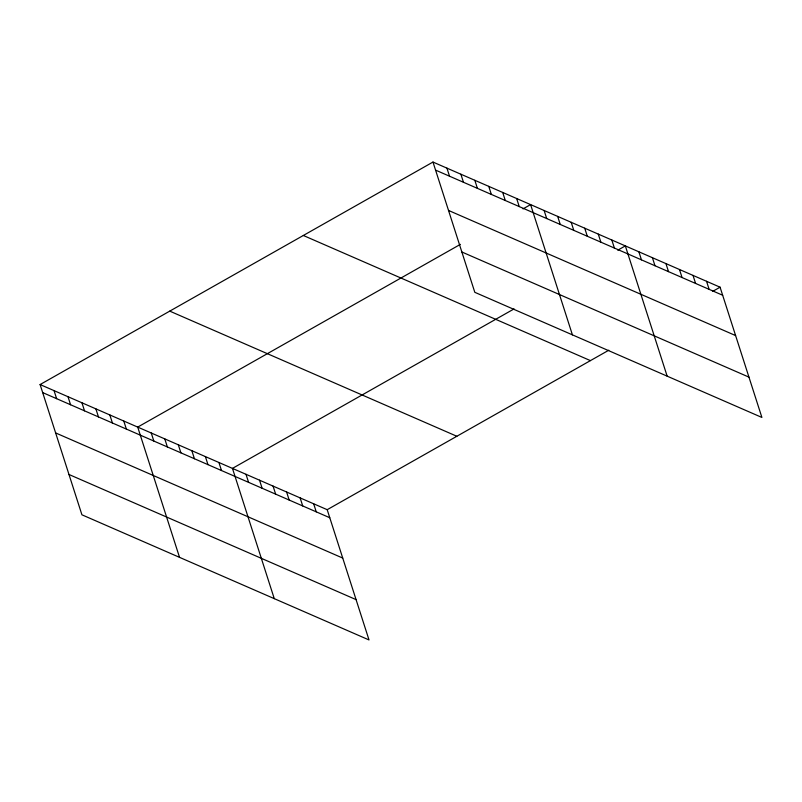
<?xml version="1.0" encoding="UTF-8"?>
<svg xmlns="http://www.w3.org/2000/svg" width="802" height="802" viewBox="0 0 802 802"><rect width="100%" height="100%" fill="white"/><g stroke="black" fill="none" stroke-linecap="round" stroke-linejoin="round"><path stroke-width="1.2" d="M40.1 384.549L327.196 509.691L369.02 639.946L81.924 514.804L40.1 384.549L432.98 162.054L720.076 287.196L761.9 417.451L474.804 292.309L432.98 162.054M460.368 244.369L137.713 427.095L179.538 557.35M523.034 208.881L530.593 204.6L572.417 334.865M514.052 308.92L232.46 468.388L274.274 598.653M617.771 250.184L625.339 245.893L667.154 376.158M327.196 509.691L608.798 350.213M712.517 291.477L720.076 287.196M435.566 170.114L722.662 295.246M448.518 210.435L735.614 335.577M461.852 251.988L748.948 377.13M303.326 235.477L590.432 360.619M169.753 311.126L456.849 436.268M42.686 392.599L329.782 517.741M55.639 432.93L342.735 558.072M68.972 474.483L356.068 599.615M706.542 281.291L709.128 289.352M693.008 275.397L695.595 283.447M679.474 269.492L682.061 277.552M665.941 263.597L668.527 271.657M652.407 257.693L654.993 265.753M638.873 251.798L641.46 259.858M611.806 239.999L614.392 248.059M598.272 234.104L600.858 242.154M584.728 228.199L587.315 236.259M571.194 222.304L573.781 230.354M557.661 216.4L560.247 224.46M544.127 210.505L546.713 218.555M516.648 198.525L519.235 206.585M502.704 192.45L505.29 200.5M488.759 186.365L491.345 194.425M474.814 180.29L477.401 188.35M460.869 174.214L463.456 182.265M446.925 168.129L449.511 176.189M313.662 503.786L316.249 511.846M300.128 497.892L302.715 505.942M286.595 491.987L289.181 500.047M273.061 486.092L275.647 494.142M259.527 480.187L262.114 488.248M245.993 474.293L248.58 482.343M218.916 462.493L221.502 470.543M205.382 456.589L207.969 464.649M191.848 450.694L194.435 458.744M178.315 444.789L180.901 452.849M164.781 438.894L167.367 446.955M151.247 432.99L153.834 441.05M123.769 421.02L126.355 429.07M109.824 414.935L112.41 422.995M95.879 408.86L98.466 416.92M81.934 402.784L84.521 410.835M67.99 396.699L70.576 404.759M54.045 390.624L56.631 398.684"/></g></svg>
